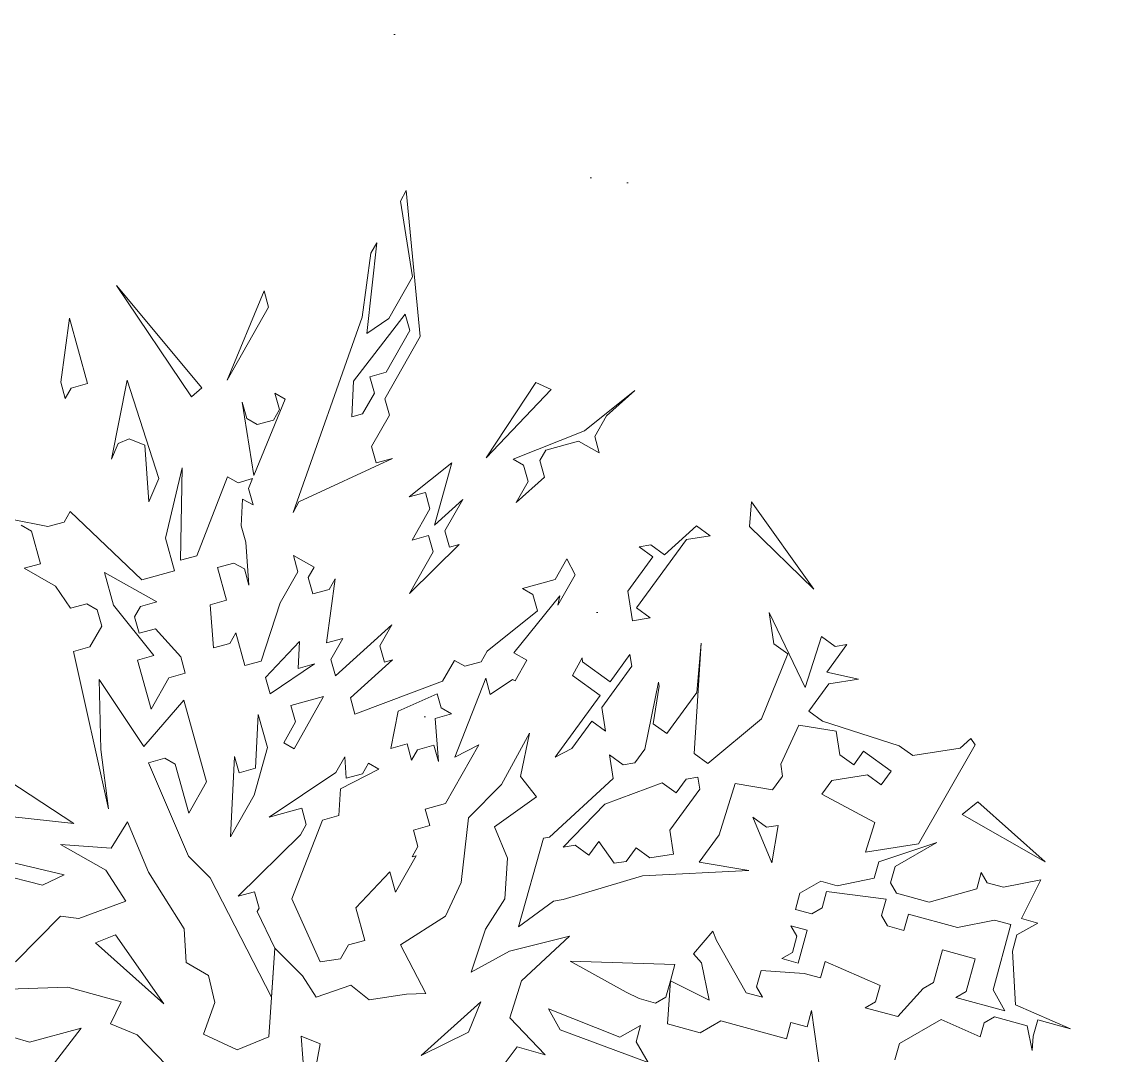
# Model space of a CAD drawing. Header units: millimetres. Extents: x -38151500 to -28914887, y -20564105 to -20349562.
# Drawn here: x -32288699 to -32287940, y -20498496 to -20497783 of the extents above; entities that cross this region are included whole.
import ezdxf

# ---------------------------------------------------------------- set-up
doc = ezdxf.new("R2010")
doc.units = ezdxf.units.MM
doc.header["$MEASUREMENT"] = 0
doc.layers.add('Новый_ГП_озеленение_газон_Ном._пера__74', color=74, linetype='Continuous', lineweight=20)
doc.layers.add('Новый_ГП_озеленение_кустарники_Ном._пера__10', color=75, linetype='Continuous', lineweight=5)
pattern_1 = [(37.5, (5813926.6, -7295.8), (-24.0004694, 734.119856), [0, -579.12, 0, -647.7, 0, -619.125]), (7.5, (5813926.6, -7295.8), (674.284925, 1075.23765), [0, -312.42, 0, -521.97, 0, -200.025]), (327.5, (5813458, -7295.8), (1186.488555, 2.155777), [0, -190.5, 0, -685.8, 0, -895.35]), (317.5, (5813458, -7295.8), (1145.334679, 334.393985), [0, -95.25, 0, -449.58, 0, -514.35])]

msp = doc.modelspace()

# ---------------------------------------------------------------- hatches: boundary and pattern name
at = {"layer": 'Новый_ГП_озеленение_газон_Ном._пера__74', "linetype": 'Continuous', "lineweight": 20}
h = msp.add_hatch(dxfattribs=at)
h.set_pattern_fill('AR_SAND_0003', color=74, style=0, pattern_type=2)
h.set_pattern_definition(pattern_1)
h.paths.add_polyline_path([(-32293694.96, -20504663.52), (-32291903.63, -20505783.03), (-32281275.83, -20488776.26), (-32284827.17, -20486556.57), (-32286924.7, -20489954.85), (-32285213.47, -20491075.66)])
h = msp.add_hatch(dxfattribs=at)
h.set_pattern_fill('AR_SAND_0003', color=74, style=0, pattern_type=2)
h.set_pattern_definition(pattern_1)
h.paths.add_polyline_path([(-32295187.89, -20507055.27), (-32295891.42, -20508182.38), (-32271650.86, -20523609.99), (-32271472.77, -20523318.57), (-32262368.35, -20510904.18), (-32264459.18, -20509597.51, -0.318245), (-32269283.52, -20512515.76, -0.013645), (-32271797.63, -20512471.26, 0.258872), (-32276124, -20514421.77, -0.349376), (-32282189.52, -20515267.92, -0.172405), (-32287351.04, -20507894.33, -0.078029), (-32287587.46, -20504732.63, -0.266839), (-32285174.3, -20501040.41, -0.004124), (-32283066.91, -20500287.26, 0.304529), (-32282279.76, -20499281.03, -0.008248), (-32282381.92, -20498396.73), (-32285061.68, -20496722.07), (-32291058.51, -20506317.62), (-32290179.38, -20506867.03), (-32291662.99, -20509241.3)])

# ---------------------------------------------------------------- linework, layer by layer
at = {"layer": 'Новый_ГП_озеленение_кустарники_Ном._пера__10', "color": 75, "linetype": 'Continuous', "lineweight": 5}
for p, q in [((-32288433.97, -20497899.21), (-32288438.05, -20497906.41)), ((-32288424.34, -20497999.73), (-32288433.97, -20497899.21)), ((-32288438.05, -20497906.41), (-32288429.63, -20497958.71)), ((-32288461.29, -20497997.82), (-32288454.35, -20497935.21)), ((-32288454.35, -20497935.21), (-32288458.43, -20497942.4)), ((-32288458.43, -20497942.4), (-32288464.41, -20497986.55)), ((-32288429.63, -20497958.71), (-32288445.94, -20497987.5)), ((-32288575.12, -20498035.13), (-32288633.84, -20497964.73)), ((-32288633.84, -20497964.73), (-32288582.24, -20498041.48)), ((-32288532.13, -20497968.22), (-32288557.54, -20498029.88)), ((-32288529, -20497979.49), (-32288532.13, -20497968.22)), ((-32288557.54, -20498029.88), (-32288529, -20497979.49)), ((-32288470.39, -20498030.69), (-32288434.66, -20497984.38)), ((-32288434.66, -20497984.38), (-32288431.54, -20497995.65)), ((-32288666.46, -20497987.21), (-32288672.45, -20498031.36)), ((-32288653.97, -20498032.31), (-32288666.46, -20497987.21)), ((-32288464.41, -20497986.55), (-32288512.11, -20498121.14)), ((-32288445.94, -20497987.5), (-32288461.29, -20497997.82)), ((-32288448.8, -20498042.92), (-32288424.34, -20497999.73)), ((-32288431.54, -20497995.65), (-32288447.84, -20498024.45)), ((-32288637.28, -20498084.34), (-32288626.62, -20498029.99)), ((-32288626.62, -20498029.99), (-32288604.83, -20498097.72)), ((-32288447.84, -20498024.45), (-32288459.12, -20498027.57)), ((-32288459.12, -20498027.57), (-32288456, -20498038.84)), ((-32288672.45, -20498031.36), (-32288669.32, -20498042.63)), ((-32288669.32, -20498042.63), (-32288665.25, -20498035.43)), ((-32288665.25, -20498035.43), (-32288653.97, -20498032.31)), ((-32288582.24, -20498041.48), (-32288575.12, -20498035.13)), ((-32288471.66, -20498055.32), (-32288470.39, -20498030.69)), ((-32288344.63, -20498031.61), (-32288378.79, -20498083.56)), ((-32288378.79, -20498083.56), (-32288334.09, -20498036.31)), ((-32288334.09, -20498036.31), (-32288344.63, -20498031.61)), ((-32288276.37, -20498036.99), (-32288311.15, -20498064.83)), ((-32288295.8, -20498054.51), (-32288276.37, -20498036.99)), ((-32288544.09, -20498056.5), (-32288547.22, -20498045.23)), ((-32288547.22, -20498045.23), (-32288539.11, -20498095.59)), ((-32288539.11, -20498095.59), (-32288517.47, -20498043.06)), ((-32288517.47, -20498043.06), (-32288524.67, -20498038.99)), ((-32288524.67, -20498038.99), (-32288521.54, -20498050.26)), ((-32288456, -20498038.84), (-32288464.15, -20498053.24)), ((-32288445.68, -20498054.19), (-32288448.8, -20498042.92)), ((-32288521.54, -20498050.26), (-32288525.62, -20498057.46)), ((-32288536.89, -20498060.58), (-32288544.09, -20498056.5)), ((-32288525.62, -20498057.46), (-32288536.89, -20498060.58)), ((-32288464.15, -20498053.24), (-32288471.66, -20498055.32)), ((-32288457.9, -20498075.79), (-32288445.68, -20498054.19)), ((-32288303.95, -20498068.9), (-32288295.8, -20498054.51)), ((-32288311.15, -20498064.83), (-32288360.32, -20498084.51)), ((-32288632.82, -20498073.53), (-32288637.28, -20498084.34)), ((-32288625.18, -20498070.35), (-32288632.82, -20498073.53)), ((-32288614.36, -20498074.81), (-32288625.18, -20498070.35)), ((-32288611.52, -20498113.94), (-32288614.36, -20498074.81)), ((-32288454.78, -20498087.06), (-32288457.9, -20498075.79)), ((-32288337.77, -20498078.27), (-32288315.23, -20498072.03)), ((-32288315.23, -20498072.03), (-32288300.83, -20498080.18)), ((-32288300.83, -20498080.18), (-32288303.95, -20498068.9)), ((-32288341.85, -20498085.47), (-32288337.77, -20498078.27)), ((-32288588.53, -20498090.45), (-32288600.2, -20498138.81)), ((-32288589.88, -20498154.16), (-32288588.53, -20498090.45)), ((-32288508.03, -20498113.95), (-32288443.51, -20498083.94)), ((-32288443.51, -20498083.94), (-32288454.78, -20498087.06)), ((-32288402.62, -20498086.89), (-32288432.04, -20498110.45)), ((-32288414.53, -20498129.87), (-32288402.62, -20498086.89)), ((-32288360.32, -20498084.51), (-32288353.12, -20498088.59)), ((-32288353.12, -20498088.59), (-32288350, -20498099.86)), ((-32288338.73, -20498096.74), (-32288341.85, -20498085.47)), ((-32288604.83, -20498097.72), (-32288611.52, -20498113.94)), ((-32288557.27, -20498096.57), (-32288578.61, -20498151.03)), ((-32288550.08, -20498100.65), (-32288557.27, -20498096.57)), ((-32288540.06, -20498097.87), (-32288550.08, -20498100.65)), ((-32288542.88, -20498104.72), (-32288540.06, -20498097.87)), ((-32288358.15, -20498114.26), (-32288338.73, -20498096.74)), ((-32288539.76, -20498116), (-32288542.88, -20498104.72)), ((-32288350, -20498099.86), (-32288358.15, -20498114.26)), ((-32288547.91, -20498130.39), (-32288546.95, -20498111.92)), ((-32288546.95, -20498111.92), (-32288539.76, -20498116)), ((-32288432.04, -20498110.45), (-32288420.77, -20498107.32)), ((-32288420.77, -20498107.32), (-32288417.65, -20498118.6)), ((-32288395.1, -20498112.35), (-32288414.53, -20498129.87)), ((-32288407.33, -20498133.95), (-32288395.1, -20498112.35)), ((-32288665.94, -20498120.6), (-32288670.02, -20498127.79)), ((-32288616.51, -20498167.6), (-32288665.94, -20498120.6)), ((-32288512.11, -20498121.14), (-32288508.03, -20498113.95)), ((-32288417.65, -20498118.6), (-32288429.88, -20498140.19)), ((-32288197.23, -20498130.81), (-32288195.71, -20498113.82)), ((-32288195.71, -20498113.82), (-32288152.75, -20498174.06)), ((-32288681.29, -20498130.92), (-32288706.96, -20498125.89)), ((-32288670.02, -20498127.79), (-32288681.29, -20498130.92)), ((-32288699.76, -20498129.96), (-32288692.57, -20498134.04)), ((-32288692.57, -20498134.04), (-32288686.32, -20498156.59)), ((-32288544.79, -20498141.67), (-32288547.91, -20498130.39)), ((-32288404.2, -20498145.22), (-32288407.33, -20498133.95)), ((-32288255.78, -20498150.51), (-32288233.83, -20498130.32)), ((-32288233.83, -20498130.32), (-32288224.38, -20498137.2)), ((-32288152.75, -20498174.06), (-32288197.23, -20498130.81)), ((-32288600.2, -20498138.81), (-32288593.96, -20498161.36)), ((-32288542.62, -20498171.41), (-32288544.79, -20498141.67)), ((-32288431.78, -20498177.14), (-32288397.44, -20498143.35)), ((-32288429.88, -20498140.19), (-32288418.6, -20498137.07)), ((-32288418.6, -20498137.07), (-32288415.48, -20498148.34)), ((-32288397.44, -20498143.35), (-32288404.2, -20498145.22)), ((-32288240.72, -20498139.77), (-32288275.16, -20498187.05)), ((-32288273.41, -20498144.91), (-32288265.24, -20498143.62)), ((-32288265.24, -20498143.62), (-32288255.78, -20498150.51)), ((-32288224.38, -20498137.2), (-32288240.72, -20498139.77)), ((-32288578.61, -20498151.03), (-32288589.88, -20498154.16)), ((-32288497.52, -20498158.93), (-32288511.92, -20498150.77)), ((-32288511.92, -20498150.77), (-32288508.79, -20498162.05)), ((-32288415.48, -20498148.34), (-32288431.78, -20498177.14)), ((-32288263.95, -20498151.8), (-32288273.41, -20498144.91)), ((-32288686.32, -20498156.59), (-32288697.6, -20498159.71)), ((-32288564.21, -20498159.19), (-32288552.94, -20498156.06)), ((-32288557.97, -20498181.74), (-32288564.21, -20498159.19)), ((-32288552.94, -20498156.06), (-32288545.74, -20498160.14)), ((-32288501.6, -20498166.12), (-32288497.52, -20498158.93)), ((-32288323.12, -20498153.11), (-32288331.27, -20498167.51)), ((-32288317.52, -20498164.21), (-32288323.12, -20498153.11)), ((-32288281.17, -20498175.44), (-32288263.95, -20498151.8)), ((-32288697.6, -20498159.71), (-32288676, -20498171.94)), ((-32288635.93, -20498185.12), (-32288642.18, -20498162.57)), ((-32288642.18, -20498162.57), (-32288606.19, -20498182.95)), ((-32288593.96, -20498161.36), (-32288616.51, -20498167.6)), ((-32288545.74, -20498160.14), (-32288542.62, -20498171.41)), ((-32288508.79, -20498162.05), (-32288521.02, -20498183.64)), ((-32288498.47, -20498177.4), (-32288501.6, -20498166.12)), ((-32288329.4, -20498185.2), (-32288317.52, -20498164.21)), ((-32288676, -20498171.94), (-32288665.68, -20498187.29)), ((-32288487.2, -20498174.28), (-32288498.47, -20498177.4)), ((-32288489.11, -20498211.22), (-32288483.12, -20498167.08)), ((-32288483.12, -20498167.08), (-32288487.2, -20498174.28)), ((-32288331.27, -20498167.51), (-32288353.82, -20498173.75)), ((-32288353.82, -20498173.75), (-32288346.62, -20498177.83)), ((-32288569.24, -20498184.86), (-32288557.97, -20498181.74)), ((-32288359.8, -20498217.9), (-32288328.15, -20498178.78)), ((-32288346.62, -20498177.83), (-32288343.5, -20498189.1)), ((-32288328.15, -20498178.78), (-32288329.4, -20498185.2)), ((-32288277.96, -20498195.87), (-32288281.17, -20498175.44)), ((-32288665.68, -20498187.29), (-32288654.41, -20498184.16)), ((-32288654.41, -20498184.16), (-32288647.21, -20498188.24)), ((-32288647.21, -20498188.24), (-32288644.09, -20498199.51)), ((-32288608.09, -20498219.89), (-32288635.93, -20498185.12)), ((-32288617.46, -20498186.07), (-32288621.54, -20498193.27)), ((-32288606.19, -20498182.95), (-32288617.46, -20498186.07)), ((-32288567.07, -20498214.6), (-32288569.24, -20498184.86)), ((-32288521.02, -20498183.64), (-32288534.2, -20498223.71)), ((-32288343.5, -20498189.1), (-32288378.27, -20498216.94)), ((-32288275.16, -20498187.05), (-32288265.7, -20498193.94)), ((-32288621.54, -20498193.27), (-32288618.41, -20498204.54)), ((-32288265.7, -20498193.94), (-32288277.96, -20498195.87)), ((-32288180.3, -20498211.88), (-32288183.73, -20498190.09)), ((-32288183.73, -20498190.09), (-32288158.82, -20498242)), ((-32288644.09, -20498199.51), (-32288652.24, -20498213.91)), ((-32288618.41, -20498204.54), (-32288607.14, -20498201.42)), ((-32288607.14, -20498201.42), (-32288589.62, -20498220.85)), ((-32288551.72, -20498204.28), (-32288555.8, -20498211.48)), ((-32288545.48, -20498226.83), (-32288551.72, -20498204.28)), ((-32288444.01, -20498198.73), (-32288482.86, -20498233.77)), ((-32288452.16, -20498213.13), (-32288444.01, -20498198.73)), ((-32288555.8, -20498211.48), (-32288567.07, -20498214.6)), ((-32288531.08, -20498234.98), (-32288507.58, -20498210.27)), ((-32288507.58, -20498210.27), (-32288508.53, -20498228.74)), ((-32288477.83, -20498208.1), (-32288489.11, -20498211.22)), ((-32288485.99, -20498222.5), (-32288477.83, -20498208.1)), ((-32288230.62, -20498211.42), (-32288235.4, -20498287.53)), ((-32288233.65, -20498245.39), (-32288230.62, -20498211.42)), ((-32288170.85, -20498218.77), (-32288180.3, -20498211.88)), ((-32288158.82, -20498242), (-32288147.61, -20498206.75)), ((-32288147.61, -20498206.75), (-32288138.16, -20498213.64)), ((-32288129.99, -20498212.35), (-32288143.76, -20498231.26)), ((-32288138.16, -20498213.64), (-32288129.99, -20498212.35)), ((-32288652.24, -20498213.91), (-32288663.51, -20498217.03)), ((-32288663.51, -20498217.03), (-32288639.49, -20498325.7)), ((-32288619.37, -20498223.02), (-32288608.09, -20498219.89)), ((-32288449.04, -20498224.4), (-32288452.16, -20498213.13)), ((-32288378.27, -20498216.94), (-32288382.35, -20498224.14)), ((-32288350.8, -20498222.99), (-32288359.8, -20498217.9)), ((-32288293.42, -20498238.03), (-32288279.65, -20498219.12)), ((-32288279.65, -20498219.12), (-32288278.36, -20498227.29)), ((-32288188.94, -20498263.48), (-32288170.85, -20498218.77)), ((-32288610, -20498256.84), (-32288619.37, -20498223.02)), ((-32288589.62, -20498220.85), (-32288586.5, -20498232.12)), ((-32288534.2, -20498223.71), (-32288545.48, -20498226.83)), ((-32288497.26, -20498225.62), (-32288527.96, -20498246.26)), ((-32288508.53, -20498228.74), (-32288497.26, -20498225.62)), ((-32288482.86, -20498233.77), (-32288485.99, -20498222.5)), ((-32288472.54, -20498249.12), (-32288443.4, -20498222.84)), ((-32288443.4, -20498222.84), (-32288449.04, -20498224.4)), ((-32288400.82, -20498223.19), (-32288408.97, -20498237.58)), ((-32288393.62, -20498227.26), (-32288400.82, -20498223.19)), ((-32288382.35, -20498224.14), (-32288393.62, -20498227.26)), ((-32288358.95, -20498237.39), (-32288350.8, -20498222.99)), ((-32288319.22, -20498233.71), (-32288312.76, -20498221.53)), ((-32288312.76, -20498221.53), (-32288312.34, -20498224.26)), ((-32288312.34, -20498224.26), (-32288293.42, -20498238.03)), ((-32288278.36, -20498227.29), (-32288299.03, -20498255.66)), ((-32288586.5, -20498232.12), (-32288597.77, -20498235.25)), ((-32288527.96, -20498246.26), (-32288531.08, -20498234.98)), ((-32288300.31, -20498247.49), (-32288319.22, -20498233.71)), ((-32288143.76, -20498231.26), (-32288122.05, -20498236.22)), ((-32288644.78, -20498284.68), (-32288645.99, -20498236.46)), ((-32288645.99, -20498236.46), (-32288615.03, -20498282.51)), ((-32288597.77, -20498235.25), (-32288610, -20498256.84)), ((-32288408.97, -20498237.58), (-32288469.42, -20498260.39)), ((-32288400.56, -20498289.88), (-32288379.23, -20498235.42)), ((-32288379.23, -20498235.42), (-32288376.1, -20498246.69)), ((-32288376.1, -20498246.69), (-32288360.75, -20498236.37)), ((-32288360.75, -20498236.37), (-32288358.95, -20498237.39)), ((-32288269.38, -20498284.5), (-32288259.88, -20498238.34)), ((-32288259.45, -20498241.07), (-32288263.77, -20498266.87)), ((-32288259.88, -20498238.34), (-32288259.45, -20498241.07)), ((-32288142.48, -20498239.43), (-32288156.25, -20498258.35)), ((-32288122.05, -20498236.22), (-32288142.48, -20498239.43)), ((-32288513.56, -20498254.41), (-32288491.02, -20498248.17)), ((-32288491.02, -20498248.17), (-32288511.4, -20498284.16)), ((-32288469.42, -20498260.39), (-32288472.54, -20498249.12)), ((-32288439.67, -20498258.23), (-32288412.6, -20498246.39)), ((-32288412.6, -20498246.39), (-32288409.93, -20498256.06)), ((-32288331.31, -20498290.04), (-32288300.31, -20498247.49)), ((-32288254.32, -20498273.76), (-32288233.65, -20498245.39)), ((-32288615.03, -20498282.51), (-32288587.45, -20498250.6)), ((-32288587.45, -20498250.6), (-32288571.84, -20498306.97)), ((-32288510.44, -20498265.68), (-32288513.56, -20498254.41)), ((-32288409.93, -20498256.06), (-32288402.73, -20498260.13)), ((-32288299.03, -20498255.66), (-32288296.46, -20498272)), ((-32288538.02, -20498297.6), (-32288536.11, -20498260.65)), ((-32288536.11, -20498260.65), (-32288529.87, -20498283.2)), ((-32288444.7, -20498283.9), (-32288439.67, -20498258.23)), ((-32288402.73, -20498260.13), (-32288414, -20498263.26)), ((-32288414, -20498263.26), (-32288411.83, -20498293)), ((-32288305.92, -20498265.12), (-32288319.69, -20498284.03)), ((-32288296.46, -20498272), (-32288305.92, -20498265.12)), ((-32288225.95, -20498294.42), (-32288188.94, -20498263.48)), ((-32288156.25, -20498258.35), (-32288146.8, -20498265.23)), ((-32288146.8, -20498265.23), (-32288093.91, -20498282.05)), ((-32288518.59, -20498280.08), (-32288510.44, -20498265.68)), ((-32288263.77, -20498266.87), (-32288254.32, -20498273.76)), ((-32288163.14, -20498267.8), (-32288175.63, -20498294.89)), ((-32288137.34, -20498272.12), (-32288163.14, -20498267.8)), ((-32288134.77, -20498288.47), (-32288137.34, -20498272.12)), ((-32288511.4, -20498284.16), (-32288518.59, -20498280.08)), ((-32288368.29, -20498308.72), (-32288348.94, -20498273.44)), ((-32288348.94, -20498273.44), (-32288355.23, -20498303.28)), ((-32288051.77, -20498283.8), (-32288044.4, -20498277.02)), ((-32288044.4, -20498277.02), (-32288041.47, -20498281.38)), ((-32288639.49, -20498325.7), (-32288644.78, -20498284.68)), ((-32288529.87, -20498283.2), (-32288538.97, -20498316.07)), ((-32288433.43, -20498280.77), (-32288444.7, -20498283.9)), ((-32288430.31, -20498292.05), (-32288433.43, -20498280.77)), ((-32288426.23, -20498284.85), (-32288430.31, -20498292.05)), ((-32288414.96, -20498281.73), (-32288426.23, -20498284.85)), ((-32288411.83, -20498293), (-32288414.96, -20498281.73)), ((-32288406.85, -20498321.97), (-32288383.92, -20498281.48)), ((-32288383.92, -20498281.48), (-32288400.56, -20498289.88)), ((-32288319.69, -20498284.03), (-32288331.31, -20498290.04)), ((-32288276.26, -20498293.95), (-32288269.38, -20498284.5)), ((-32288235.4, -20498287.53), (-32288225.95, -20498294.42)), ((-32288118.43, -20498285.9), (-32288125.32, -20498295.35)), ((-32288099.52, -20498299.67), (-32288118.43, -20498285.9)), ((-32288093.91, -20498282.05), (-32288084.46, -20498288.93)), ((-32288084.46, -20498288.93), (-32288051.77, -20498283.8)), ((-32288041.47, -20498281.38), (-32288080.49, -20498349.72)), ((-32288600.64, -20498290.66), (-32288611.91, -20498293.78)), ((-32288611.91, -20498293.78), (-32288584.23, -20498358.14)), ((-32288593.44, -20498294.74), (-32288600.64, -20498290.66)), ((-32288584.07, -20498328.56), (-32288593.44, -20498294.74)), ((-32288555.28, -20498344.87), (-32288552.42, -20498289.45)), ((-32288552.42, -20498289.45), (-32288549.29, -20498300.72)), ((-32288482.6, -20498300.46), (-32288476.49, -20498289.66)), ((-32288476.49, -20498289.66), (-32288475.4, -20498304.54)), ((-32288464.13, -20498301.41), (-32288460.05, -20498294.22)), ((-32288460.05, -20498294.22), (-32288452.86, -20498298.29)), ((-32288291.32, -20498304.69), (-32288293.89, -20498288.35)), ((-32288293.89, -20498288.35), (-32288284.44, -20498295.24)), ((-32288284.44, -20498295.24), (-32288276.26, -20498293.95)), ((-32288175.63, -20498294.89), (-32288174.35, -20498303.06)), ((-32288125.32, -20498295.35), (-32288134.77, -20498288.47)), ((-32288663.44, -20498335.64), (-32288723.98, -20498296.07)), ((-32288549.29, -20498300.72), (-32288538.02, -20498297.6)), ((-32288528.65, -20498331.42), (-32288482.6, -20498300.46)), ((-32288452.86, -20498298.29), (-32288479.48, -20498311.74)), ((-32288475.4, -20498304.54), (-32288464.13, -20498301.41)), ((-32288355.23, -20498303.28), (-32288344.24, -20498317.43)), ((-32288174.35, -20498303.06), (-32288181.24, -20498312.51)), ((-32288140.38, -20498306.09), (-32288115.86, -20498302.24)), ((-32288115.86, -20498302.24), (-32288106.41, -20498309.13)), ((-32288106.41, -20498309.13), (-32288099.52, -20498299.67)), ((-32288571.84, -20498306.97), (-32288584.07, -20498328.56)), ((-32288391.01, -20498331.79), (-32288368.29, -20498308.72)), ((-32288335.22, -20498345.08), (-32288291.32, -20498304.69)), ((-32288257.35, -20498307.73), (-32288296.93, -20498322.32)), ((-32288247.9, -20498314.62), (-32288257.35, -20498307.73)), ((-32288241.01, -20498305.16), (-32288247.9, -20498314.62)), ((-32288232.84, -20498303.88), (-32288241.01, -20498305.16)), ((-32288231.55, -20498312.05), (-32288232.84, -20498303.88)), ((-32288207.04, -20498308.19), (-32288218.24, -20498343.45)), ((-32288181.24, -20498312.51), (-32288207.04, -20498308.19)), ((-32288147.26, -20498315.55), (-32288140.38, -20498306.09)), ((-32288538.97, -20498316.07), (-32288555.28, -20498344.87)), ((-32288479.48, -20498311.74), (-32288480.43, -20498330.21)), ((-32288344.24, -20498317.43), (-32288373.13, -20498337.96)), ((-32288252.21, -20498340.41), (-32288231.55, -20498312.05)), ((-32288110.72, -20498334.93), (-32288147.26, -20498315.55)), ((-32288506.1, -20498325.18), (-32288528.65, -20498331.42)), ((-32288502.98, -20498336.45), (-32288506.1, -20498325.18)), ((-32288420.94, -20498325.87), (-32288406.85, -20498321.97)), ((-32288417.82, -20498337.15), (-32288420.94, -20498325.87)), ((-32288296.93, -20498322.32), (-32288325.76, -20498351.97)), ((-32288050.58, -20498329.44), (-32288039.65, -20498320.7)), ((-32288039.65, -20498320.7), (-32287993.1, -20498362.22)), ((-32288707.43, -20498330.94), (-32288663.44, -20498335.64)), ((-32288491.71, -20498333.33), (-32288513.04, -20498387.79)), ((-32288480.43, -20498330.21), (-32288491.71, -20498333.33)), ((-32288396.23, -20498376.5), (-32288391.01, -20498331.79)), ((-32288195.01, -20498331.43), (-32288185.56, -20498338.31)), ((-32288181.7, -20498362.83), (-32288195.01, -20498331.43)), ((-32287993.1, -20498362.22), (-32288050.58, -20498329.44)), ((-32288637.54, -20498352.72), (-32288626.41, -20498334.48)), ((-32288626.41, -20498334.48), (-32288611.92, -20498369.29)), ((-32288507.06, -20498343.65), (-32288502.98, -20498336.45)), ((-32288429.09, -20498340.27), (-32288417.82, -20498337.15)), ((-32288425.97, -20498351.54), (-32288429.09, -20498340.27)), ((-32288373.13, -20498337.96), (-32288364.08, -20498359.71)), ((-32288249.65, -20498356.76), (-32288252.21, -20498340.41)), ((-32288185.56, -20498338.31), (-32288177.38, -20498337.03)), ((-32288177.38, -20498337.03), (-32288181.7, -20498362.83)), ((-32288117.26, -20498355.49), (-32288110.72, -20498334.93)), ((-32288549.99, -20498385.89), (-32288507.06, -20498343.65)), ((-32288356.5, -20498406.88), (-32288339.3, -20498345.73)), ((-32288339.3, -20498345.73), (-32288335.22, -20498345.08)), ((-32288308.13, -20498357.58), (-32288301.25, -20498348.12)), ((-32288301.25, -20498348.12), (-32288290.51, -20498363.18)), ((-32288218.24, -20498343.45), (-32288232.02, -20498362.36)), ((-32288108.06, -20498362.23), (-32288068.04, -20498348.92)), ((-32288068.04, -20498348.92), (-32288096.78, -20498365.31)), ((-32288641.41, -20498367.95), (-32288672.58, -20498350.29)), ((-32288672.58, -20498350.29), (-32288637.54, -20498352.72)), ((-32288430.05, -20498358.74), (-32288425.97, -20498351.54)), ((-32288325.76, -20498351.97), (-32288317.59, -20498350.69)), ((-32288317.59, -20498350.69), (-32288308.13, -20498357.58)), ((-32288282.33, -20498361.9), (-32288275.45, -20498352.44)), ((-32288275.45, -20498352.44), (-32288265.99, -20498359.33)), ((-32288080.49, -20498349.72), (-32288117.26, -20498355.49)), ((-32288747.53, -20498362.19), (-32288684.96, -20498378.27)), ((-32288670.01, -20498371.17), (-32288721.57, -20498359.02)), ((-32288584.23, -20498358.14), (-32288569.21, -20498373.19)), ((-32288441.49, -20498383.15), (-32288427.23, -20498357.96)), ((-32288427.23, -20498357.96), (-32288430.05, -20498358.74)), ((-32288364.08, -20498359.71), (-32288366.02, -20498387.75)), ((-32288290.51, -20498363.18), (-32288282.33, -20498361.9)), ((-32288265.99, -20498359.33), (-32288249.65, -20498356.76)), ((-32288232.02, -20498362.36), (-32288197.62, -20498368.12)), ((-32288111.15, -20498373.51), (-32288108.06, -20498362.23)), ((-32288684.96, -20498378.27), (-32288670.01, -20498371.17)), ((-32288627.4, -20498389.34), (-32288641.41, -20498367.95)), ((-32288611.92, -20498369.29), (-32288601.78, -20498385.48)), ((-32288468.9, -20498393.78), (-32288445.4, -20498369.06)), ((-32288445.4, -20498369.06), (-32288441.49, -20498383.15)), ((-32288270.94, -20498371.76), (-32288325.65, -20498388.24)), ((-32288197.62, -20498368.12), (-32288270.94, -20498371.76)), ((-32288096.78, -20498365.31), (-32288099.87, -20498376.6)), ((-32288040.36, -20498380.75), (-32288037.27, -20498369.47)), ((-32288037.27, -20498369.47), (-32288033.18, -20498376.65)), ((-32288569.21, -20498373.19), (-32288527.08, -20498455.45)), ((-32288406.99, -20498399.7), (-32288396.23, -20498376.5)), ((-32288162.46, -20498383.73), (-32288148.09, -20498375.53)), ((-32288148.09, -20498375.53), (-32288136.81, -20498378.62)), ((-32288136.81, -20498378.62), (-32288111.15, -20498373.51)), ((-32288099.87, -20498376.6), (-32288095.77, -20498383.78)), ((-32288033.18, -20498376.65), (-32288021.89, -20498379.74)), ((-32288021.89, -20498379.74), (-32287996.24, -20498374.63)), ((-32287996.24, -20498374.63), (-32288009.6, -20498401.3)), ((-32288601.78, -20498385.48), (-32288587.17, -20498408.33)), ((-32288538.71, -20498382.76), (-32288549.99, -20498385.89)), ((-32288535.59, -20498394.04), (-32288538.71, -20498382.76)), ((-32288165.55, -20498395.01), (-32288162.46, -20498383.73)), ((-32288143.99, -20498382.72), (-32288147.08, -20498394)), ((-32288102.96, -20498387.88), (-32288143.99, -20498382.72)), ((-32288095.77, -20498383.78), (-32288073.2, -20498389.96)), ((-32288073.2, -20498389.96), (-32288040.36, -20498380.75)), ((-32288659.91, -20498401.17), (-32288627.4, -20498389.34)), ((-32288536.95, -20498396.44), (-32288535.59, -20498394.04)), ((-32288513.04, -20498387.79), (-32288493.39, -20498431.22)), ((-32288462.65, -20498416.33), (-32288468.9, -20498393.78)), ((-32288366.02, -20498387.75), (-32288379.44, -20498408.65)), ((-32288332.45, -20498389.31), (-32288356.5, -20498406.88)), ((-32288325.65, -20498388.24), (-32288332.45, -20498389.31)), ((-32288147.08, -20498394), (-32288154.27, -20498398.1)), ((-32288106.04, -20498399.16), (-32288102.96, -20498387.88)), ((-32288703.54, -20498431.24), (-32288672.48, -20498399.6)), ((-32288672.48, -20498399.6), (-32288659.91, -20498401.17)), ((-32288524.77, -20498421.63), (-32288536.95, -20498396.44)), ((-32288437.93, -20498419.38), (-32288406.99, -20498399.7)), ((-32288154.27, -20498398.1), (-32288165.55, -20498395.01)), ((-32288101.94, -20498406.35), (-32288106.04, -20498399.16)), ((-32288087.57, -20498398.15), (-32288090.66, -20498409.44)), ((-32288053.72, -20498407.42), (-32288087.57, -20498398.15)), ((-32288009.6, -20498401.3), (-32287998.31, -20498404.39)), ((-32288587.17, -20498408.33), (-32288585.97, -20498431.65)), ((-32288379.44, -20498408.65), (-32288389.24, -20498438.25)), ((-32288164.54, -20498413.48), (-32288168.64, -20498406.29)), ((-32288168.64, -20498406.29), (-32288157.35, -20498409.38)), ((-32288157.35, -20498409.38), (-32288163.53, -20498431.95)), ((-32288090.66, -20498409.44), (-32288101.94, -20498406.35)), ((-32288028.07, -20498402.31), (-32288053.72, -20498407.42)), ((-32288029.13, -20498450.53), (-32288016.78, -20498405.4)), ((-32288016.78, -20498405.4), (-32288028.07, -20498402.31)), ((-32287998.31, -20498404.39), (-32288012.69, -20498412.58)), ((-32288648.37, -20498418.11), (-32288634.66, -20498412.4)), ((-32288634.66, -20498412.4), (-32288601.38, -20498460.18)), ((-32288473.93, -20498419.45), (-32288462.65, -20498416.33)), ((-32288362.89, -20498423.88), (-32288321.32, -20498413.38)), ((-32288321.32, -20498413.38), (-32288354.44, -20498444.18)), ((-32288235.92, -20498425.62), (-32288222.43, -20498409.95)), ((-32288222.43, -20498409.95), (-32288219.95, -20498416.51)), ((-32288219.95, -20498416.51), (-32288199.46, -20498452.44)), ((-32288167.63, -20498424.76), (-32288164.54, -20498413.48)), ((-32288012.69, -20498412.58), (-32288015.77, -20498423.87)), ((-32288601.38, -20498460.18), (-32288648.37, -20498418.11)), ((-32288528.95, -20498482.79), (-32288524.77, -20498421.63)), ((-32288527.08, -20498455.45), (-32288524.77, -20498421.63)), ((-32288524.77, -20498421.63), (-32288505.61, -20498440.74)), ((-32288479.36, -20498429.05), (-32288473.93, -20498419.45)), ((-32288420.54, -20498452.98), (-32288437.93, -20498419.38)), ((-32288389.24, -20498438.25), (-32288362.89, -20498423.88)), ((-32288174.81, -20498428.86), (-32288167.63, -20498424.76)), ((-32288070.17, -20498445.37), (-32288064, -20498422.8)), ((-32288064, -20498422.8), (-32288041.43, -20498428.97)), ((-32288015.77, -20498423.87), (-32288013.75, -20498460.8)), ((-32288585.97, -20498431.65), (-32288570.38, -20498440.48)), ((-32288493.39, -20498431.22), (-32288479.36, -20498429.05)), ((-32288282.22, -20498452.03), (-32288320.99, -20498430.71)), ((-32288320.99, -20498430.71), (-32288248.69, -20498432.9)), ((-32288230.22, -20498431.89), (-32288235.92, -20498425.62)), ((-32288225.11, -20498457.55), (-32288230.22, -20498431.89)), ((-32288163.53, -20498431.95), (-32288174.81, -20498428.86)), ((-32288148.15, -20498442.22), (-32288145.06, -20498430.94)), ((-32288145.06, -20498430.94), (-32288107.11, -20498447.39)), ((-32288041.43, -20498428.97), (-32288047.6, -20498451.54)), ((-32288248.69, -20498432.9), (-32288251.78, -20498444.19)), ((-32288192.27, -20498448.34), (-32288189.18, -20498437.06)), ((-32288189.18, -20498437.06), (-32288159.43, -20498439.13)), ((-32288159.43, -20498439.13), (-32288148.15, -20498442.22)), ((-32288570.38, -20498440.48), (-32288566.04, -20498459.09)), ((-32288505.61, -20498440.74), (-32288496.07, -20498455.49)), ((-32288496.07, -20498455.49), (-32288472.26, -20498447.28)), ((-32288472.26, -20498447.28), (-32288459.58, -20498457.32)), ((-32288354.44, -20498444.18), (-32288362.55, -20498469.68)), ((-32288251.78, -20498444.19), (-32288254.87, -20498455.47)), ((-32288253.85, -20498473.94), (-32288251.78, -20498444.19)), ((-32288251.78, -20498444.19), (-32288225.11, -20498457.55)), ((-32288107.11, -20498447.39), (-32288110.2, -20498458.67)), ((-32288077.36, -20498449.46), (-32288070.17, -20498445.37)), ((-32288667.42, -20498448.54), (-32288721.07, -20498450.45)), ((-32288630.81, -20498458.82), (-32288667.42, -20498448.54)), ((-32288459.58, -20498457.32), (-32288433.96, -20498453.46)), ((-32288433.96, -20498453.46), (-32288420.54, -20498452.98)), ((-32288273.33, -20498456.48), (-32288282.22, -20498452.03)), ((-32288199.46, -20498452.44), (-32288188.17, -20498455.53)), ((-32288188.17, -20498455.53), (-32288192.27, -20498448.34)), ((-32288094.82, -20498468.94), (-32288077.36, -20498449.46)), ((-32288047.6, -20498451.54), (-32288054.79, -20498455.64)), ((-32288020.94, -20498464.9), (-32288029.13, -20498450.53)), ((-32288638.19, -20498473.8), (-32288630.81, -20498458.82)), ((-32288566.04, -20498459.09), (-32288573.9, -20498481.08)), ((-32288382.56, -20498458.79), (-32288423.82, -20498495.65)), ((-32288391.13, -20498479.58), (-32288382.56, -20498458.79)), ((-32288262.05, -20498459.57), (-32288273.33, -20498456.48)), ((-32288254.87, -20498455.47), (-32288262.05, -20498459.57)), ((-32288110.2, -20498458.67), (-32288117.38, -20498462.77)), ((-32288117.38, -20498462.77), (-32288094.82, -20498468.94)), ((-32288054.79, -20498455.64), (-32288020.94, -20498464.9)), ((-32288013.75, -20498460.8), (-32287975.8, -20498477.25)), ((-32288755.33, -20498468.56), (-32288694.04, -20498486.58)), ((-32288362.55, -20498469.68), (-32288338.27, -20498495.31)), ((-32288327.73, -20498477.98), (-32288335.93, -20498463.61)), ((-32288335.93, -20498463.61), (-32288286.7, -20498483.15)), ((-32288154.32, -20498464.79), (-32288157.41, -20498476.07)), ((-32288148.2, -20498508.91), (-32288154.32, -20498464.79)), ((-32288028.12, -20498469), (-32288035.31, -20498473.1)), ((-32288005.56, -20498475.18), (-32288028.12, -20498469)), ((-32288658.23, -20498476.93), (-32288698.91, -20498529.37)), ((-32288694.04, -20498486.58), (-32288658.23, -20498476.93)), ((-32288619.7, -20498481.42), (-32288638.19, -20498473.8)), ((-32288267.22, -20498500.6), (-32288327.73, -20498477.98)), ((-32288286.7, -20498483.15), (-32288272.32, -20498474.95)), ((-32288272.32, -20498474.95), (-32288275.41, -20498486.23)), ((-32288231.29, -20498480.11), (-32288253.85, -20498473.94)), ((-32288216.92, -20498471.92), (-32288231.29, -20498480.11)), ((-32288171.78, -20498484.27), (-32288216.92, -20498471.92)), ((-32288168.69, -20498472.99), (-32288171.78, -20498484.27)), ((-32288157.41, -20498476.07), (-32288168.69, -20498472.99)), ((-32288065.06, -20498471.02), (-32288093.81, -20498487.41)), ((-32288037.96, -20498482.77), (-32288065.06, -20498471.02)), ((-32288035.31, -20498473.1), (-32288037.96, -20498482.77)), ((-32288002.15, -20498492.28), (-32288005.56, -20498475.18)), ((-32287998.37, -20498471.08), (-32288001.46, -20498482.36)), ((-32287975.8, -20498477.25), (-32287998.37, -20498471.08)), ((-32288592.76, -20498509.35), (-32288619.7, -20498481.42)), ((-32288573.9, -20498481.08), (-32288550.7, -20498491.84)), ((-32288550.7, -20498491.84), (-32288528.95, -20498482.79)), ((-32288502.45, -20498536.91), (-32288506.43, -20498482.29)), ((-32288506.43, -20498482.29), (-32288493.49, -20498487.62)), ((-32288423.82, -20498495.65), (-32288391.13, -20498479.58)), ((-32288001.46, -20498482.36), (-32288002.15, -20498492.28)), ((-32288493.49, -20498487.62), (-32288502.45, -20498536.91)), ((-32288357.6, -20498489.74), (-32288387.1, -20498529.24)), ((-32288338.27, -20498495.31), (-32288357.6, -20498489.74)), ((-32288275.41, -20498486.23), (-32288267.22, -20498500.6)), ((-32288093.81, -20498487.41), (-32288096.89, -20498498.7))]:
    msp.add_line(p, q, dxfattribs=at)

doc.saveas('drawing.dxf')
